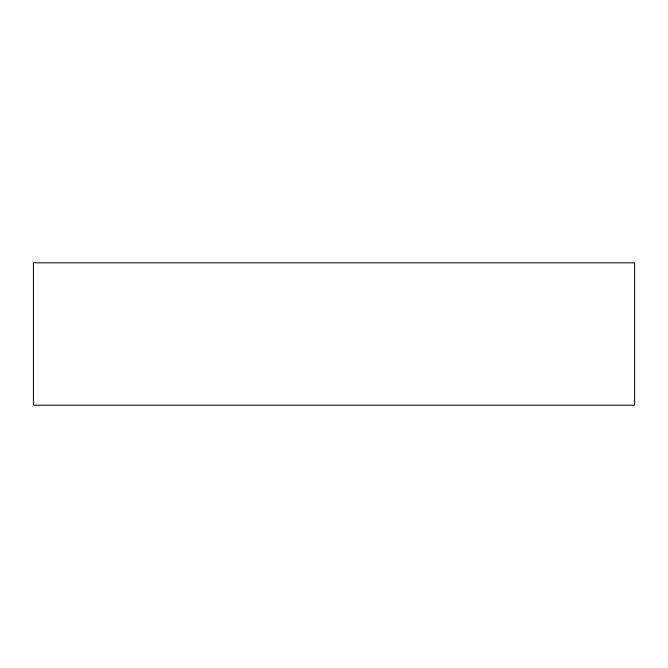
<?xml version="1.0" encoding="UTF-8"?>
<svg xmlns="http://www.w3.org/2000/svg" width="668" height="668" viewBox="0 0 668 668"><rect width="100%" height="100%" fill="white"/><g stroke="black" fill="none" stroke-linecap="round" stroke-linejoin="round"><path stroke-width="1" d="M634.6 262.808L33.4 262.808L33.4 405.192L634.6 405.192L634.6 262.808"/></g></svg>
